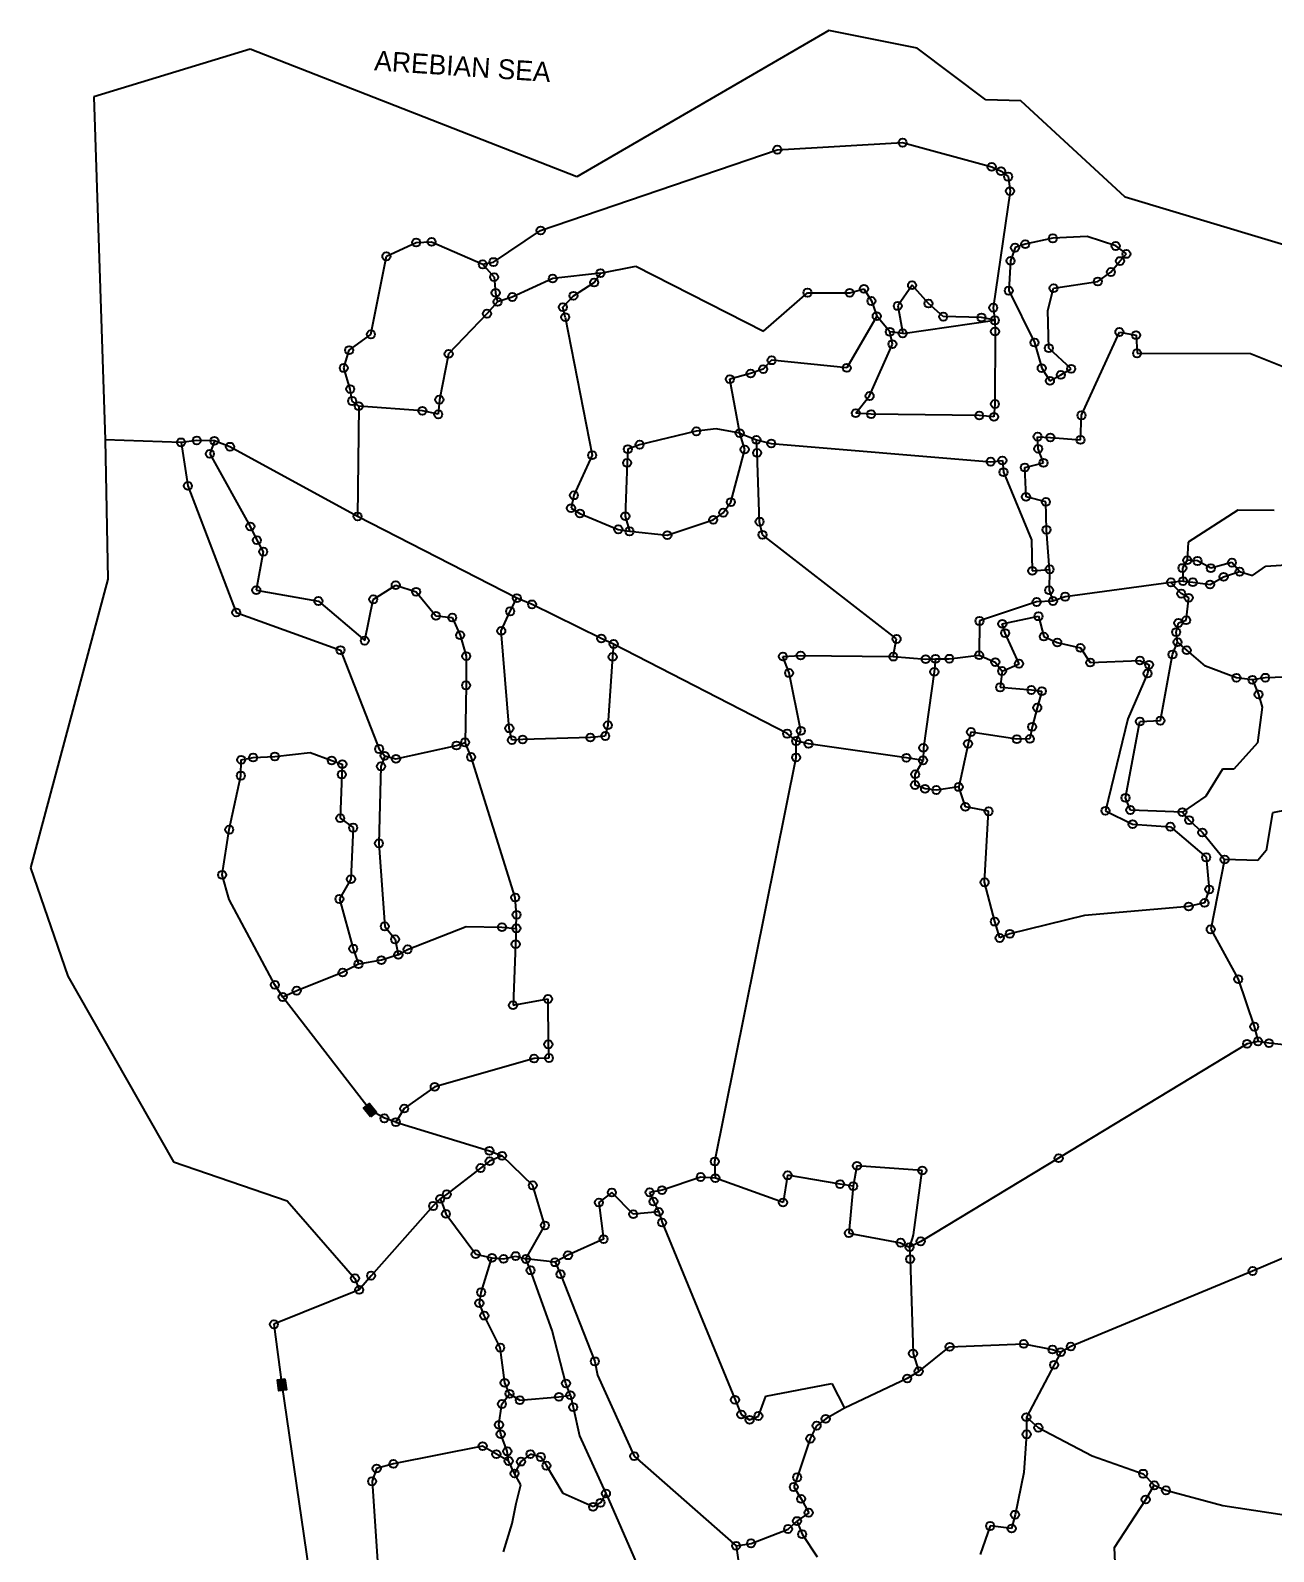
# Model space of a CAD drawing. Header units: metres. Extents: x 260291 to 263275, y 2164777 to 2168005.
# Drawn here: x 260378 to 261151, y 2167058 to 2168005 of the extents above; entities that cross this region are included whole.
import ezdxf

# ---------------------------------------------------------------- set-up
doc = ezdxf.new("R2010")
doc.units = ezdxf.units.M
for name, color, linetype in [('OFF', 1, 'Continuous'), ('POLY_PARCEL', 6, 'Continuous'), ('SYM_STONE', 1, 'Continuous'), ('TEXT_MAPOUT', 7, 'Continuous'), ('V_BOUND_LINE', 7, 'Continuous')]:
    doc.layers.add(name, color=color, linetype=linetype)

msp = doc.modelspace()

# ---------------------------------------------------------------- hatches: boundary and pattern name
for points in [[(260588.91, 2167337.11), (260585.17, 2167334.19), (260589.39, 2167328.79), (260593.13, 2167331.71)], [(260532.49, 2167158.2), (260537.18, 2167158.88), (260536.2, 2167165.67), (260531.51, 2167164.99)]]:
    msp.add_hatch(color=256).paths.add_polyline_path(points)

# ---------------------------------------------------------------- linework, layer by layer
for points in [[(260589.39, 2167328.79), (260585.17, 2167334.19), (260588.91, 2167337.11), (260593.13, 2167331.71)], [(260536.2, 2167165.67), (260537.18, 2167158.88), (260532.49, 2167158.2), (260531.51, 2167164.99)]]:
    msp.add_lwpolyline(points, close=True)
at = {"layer": 'OFF'}
msp.add_line((260582.11, 2167770.95), (260581.38, 2167702.34), dxfattribs=at)
at = {"layer": 'POLY_PARCEL'}
for p, q in [((260695.31, 2167880.26), (260842.55, 2167930.53)), ((260842.55, 2167930.53), (260920.51, 2167934.89)), ((260920.51, 2167934.89), (260975.97, 2167919.83)), ((260975.97, 2167919.83), (260981.77, 2167917.17)), ((260981.77, 2167917.17), (260986.19, 2167913.76)), ((260986.19, 2167913.76), (260987.36, 2167904.76)), ((260987.36, 2167904.76), (260976.9, 2167832.2)), ((260599.32, 2167864.19), (260617.87, 2167872.77)), ((260617.87, 2167872.77), (260627.45, 2167873.15)), ((260627.45, 2167873.15), (260659.29, 2167859.19)), ((260665.96, 2167860.6), (260695.31, 2167880.26)), ((261013.98, 2167875.39), (260996.84, 2167871.69)), ((261035.28, 2167876.43), (261013.98, 2167875.39)), ((261053.11, 2167870.62), (261035.28, 2167876.43)), ((260589.66, 2167815.62), (260599.32, 2167864.19)), ((260990.46, 2167869.57), (260987.71, 2167861.34)), ((260996.84, 2167871.69), (260990.46, 2167869.57)), ((261059.8, 2167865.65), (261053.11, 2167870.62)), ((261055.78, 2167861.22), (261059.8, 2167865.65)), ((260659.29, 2167859.19), (260665.96, 2167860.6)), ((260659.29, 2167859.19), (260661.52, 2167856.67)), ((260661.52, 2167856.67), (260666.35, 2167851.23)), ((260732.5, 2167853.69), (260754.56, 2167858.03)), ((260754.56, 2167858.03), (260833.9, 2167817.52)), ((260987.71, 2167861.34), (260986.56, 2167842.82)), ((261042, 2167848.55), (261050.12, 2167854.41)), ((261050.12, 2167854.41), (261055.78, 2167861.22)), ((260666.35, 2167851.23), (260667.31, 2167841.45)), ((260702.83, 2167850.32), (260677.67, 2167838.83)), ((260732.5, 2167853.69), (260702.83, 2167850.32)), ((260715.72, 2167839.61), (260728.63, 2167847.89)), ((260728.63, 2167847.89), (260732.5, 2167853.69)), ((260926.4, 2167846.17), (260917.52, 2167833.29)), ((260936.61, 2167834.83), (260926.4, 2167846.17)), ((261010.96, 2167830.39), (261014.44, 2167844.33)), ((261014.44, 2167844.33), (261042, 2167848.55)), ((260668.5, 2167835.82), (260661.91, 2167828.47)), ((260667.31, 2167841.45), (260668.5, 2167835.82)), ((260669.09, 2167836.01), (260668.5, 2167835.82)), ((260677.67, 2167838.83), (260669.09, 2167836.01)), ((260709.14, 2167832.53), (260715.72, 2167839.61)), ((260833.9, 2167817.52), (260861.34, 2167841.54)), ((260861.34, 2167841.54), (260887.59, 2167841.5)), ((260887.59, 2167841.5), (260896.49, 2167843.98)), ((260896.49, 2167843.98), (260901.14, 2167836.39)), ((260901.14, 2167836.39), (260904.42, 2167826.96)), ((260986.56, 2167842.82), (261002.61, 2167810.52)), ((260661.91, 2167828.47), (260638.06, 2167803.44)), ((260710.61, 2167826.35), (260709.14, 2167832.53)), ((260710.61, 2167826.35), (260727.37, 2167740.38)), ((260904.42, 2167826.96), (260885.78, 2167794.73)), ((260912.58, 2167817.2), (260904.42, 2167826.96)), ((260917.52, 2167833.29), (260920.57, 2167816.25)), ((260945.81, 2167826.63), (260936.61, 2167834.83)), ((260969.63, 2167826.11), (260945.81, 2167826.63)), ((260977.9, 2167824.37), (260969.63, 2167826.11)), ((260976.9, 2167832.2), (260977.9, 2167824.37)), ((261011.51, 2167807.01), (261010.96, 2167830.39)), ((260920.57, 2167816.25), (260912.58, 2167817.2)), ((260914.18, 2167809.56), (260912.58, 2167817.2)), ((260920.57, 2167816.25), (260977.9, 2167824.37)), ((260977.9, 2167824.37), (260978.04, 2167817.35)), ((260978.04, 2167817.35), (260977.94, 2167772.27)), ((261031.85, 2167765.24), (261055.41, 2167817.06)), ((261055.41, 2167817.06), (261065.8, 2167815.1)), ((260576.16, 2167805.77), (260589.66, 2167815.62)), ((260899.99, 2167777.28), (260914.18, 2167809.56)), ((261002.61, 2167810.52), (261007.09, 2167794.6)), ((261025.42, 2167794.2), (261011.51, 2167807.01)), ((261065.8, 2167815.1), (261066.42, 2167803.81)), ((260572.8, 2167794.72), (260576.16, 2167805.77)), ((260638.06, 2167803.44), (260632.29, 2167774.95)), ((260839, 2167799.49), (260833.8, 2167793.98)), ((260885.78, 2167794.73), (260839, 2167799.49)), ((261066.42, 2167803.81), (261137.06, 2167803.73)), ((261137.06, 2167803.73), (261172.22, 2167789.66)), ((260576.81, 2167781.56), (260572.8, 2167794.72)), ((260825.97, 2167791.21), (260813.04, 2167787.75)), ((260819.14, 2167754.18), (260813.04, 2167787.75)), ((260833.8, 2167793.98), (260825.97, 2167791.21)), ((261007.09, 2167794.6), (261012.2, 2167786.65)), ((261012.2, 2167786.65), (261019, 2167790.42)), ((261019, 2167790.42), (261025.42, 2167794.2)), ((260578.02, 2167774.12), (260576.81, 2167781.56)), ((260582.11, 2167770.95), (260578.02, 2167774.12)), ((260621.69, 2167768.09), (260582.11, 2167770.95)), ((260632.29, 2167774.95), (260631.56, 2167765.87)), ((260891.36, 2167766.54), (260899.99, 2167777.28)), ((260977.94, 2167772.27), (260977.38, 2167764.29)), ((260631.56, 2167765.87), (260621.69, 2167768.09)), ((260900.92, 2167765.94), (260891.36, 2167766.54)), ((260968.21, 2167765.07), (260900.92, 2167765.94)), ((260977.38, 2167764.29), (260968.21, 2167765.07)), ((261031.23, 2167749.93), (261031.85, 2167765.24)), ((260471.55, 2167748.39), (260424.41, 2167749.89)), ((260792.11, 2167755.3), (260756.84, 2167746.97)), ((260804.46, 2167756.9), (260792.11, 2167755.3)), ((260819.14, 2167754.18), (260804.46, 2167756.9)), ((260822.26, 2167743.94), (260819.14, 2167754.18)), ((260819.14, 2167754.18), (260829.58, 2167749.96)), ((260829.58, 2167749.96), (260838.79, 2167747.74)), ((260829.98, 2167741.86), (260829.58, 2167749.96)), ((261004.91, 2167744.43), (261004.49, 2167751.95)), ((261004.49, 2167751.95), (261012.45, 2167751.49)), ((261012.45, 2167751.49), (261031.23, 2167749.93)), ((260481.34, 2167749.6), (260471.55, 2167748.39)), ((260471.55, 2167748.39), (260475.83, 2167721.32)), ((260492.31, 2167749.36), (260481.34, 2167749.6)), ((260492.31, 2167749.36), (260489.48, 2167741.28)), ((260489.48, 2167741.28), (260514.66, 2167696.12)), ((260501.99, 2167745.7), (260492.31, 2167749.36)), ((260581.38, 2167702.34), (260501.99, 2167745.7)), ((260727.37, 2167740.38), (260715.98, 2167715.49)), ((260749.55, 2167744.18), (260749.09, 2167735.63)), ((260756.84, 2167746.97), (260749.55, 2167744.18)), ((260813.65, 2167711.23), (260822.26, 2167743.94)), ((260831.51, 2167699.03), (260829.98, 2167741.86)), ((260838.79, 2167747.74), (260975.35, 2167736.39)), ((261008.19, 2167735.68), (261004.91, 2167744.43)), ((260749.09, 2167735.63), (260747.97, 2167702.49)), ((260975.35, 2167736.39), (260982.6, 2167737.1)), ((260982.6, 2167737.1), (260983.31, 2167729.86)), ((260996.55, 2167732.75), (261008.19, 2167735.68)), ((260997.31, 2167714.52), (260996.55, 2167732.75)), ((260475.83, 2167721.32), (260505.87, 2167642.59)), ((260983.31, 2167729.86), (261000.79, 2167687.85)), ((260715.98, 2167715.49), (260714.2, 2167707.5)), ((261009.69, 2167711.36), (260997.31, 2167714.52)), ((260680.53, 2167651.45), (260581.38, 2167702.34)), ((260714.2, 2167707.5), (260719.75, 2167704.17)), ((260719.75, 2167704.17), (260743.64, 2167694.29)), ((260747.97, 2167702.49), (260750.58, 2167693.07)), ((260802.7, 2167700.23), (260808.96, 2167704.64)), ((260808.96, 2167704.64), (260813.65, 2167711.23)), ((261010.04, 2167694.01), (261009.69, 2167711.36)), ((261129.16, 2167706.17), (261098.18, 2167686.31)), ((261151.73, 2167705.97), (261129.16, 2167706.17)), ((260514.66, 2167696.12), (260518.74, 2167687.52)), ((260743.64, 2167694.29), (260750.58, 2167693.07)), ((260750.58, 2167693.07), (260774.1, 2167690.69)), ((260774.1, 2167690.69), (260802.7, 2167700.23)), ((260833.36, 2167690.9), (260831.51, 2167699.03)), ((261011.97, 2167669.39), (261010.04, 2167694.01)), ((260518.74, 2167687.52), (260522.7, 2167680.39)), ((260916.79, 2167626.06), (260833.36, 2167690.9)), ((261000.79, 2167687.85), (261001.24, 2167668.46)), ((261098.18, 2167686.31), (261097.65, 2167675.05)), ((260522.7, 2167680.39), (260518.36, 2167656.41)), ((261097.65, 2167675.05), (261094.65, 2167670.2)), ((261104.01, 2167674.62), (261097.65, 2167675.05)), ((261112.3, 2167670.1), (261104.01, 2167674.62)), ((261001.24, 2167668.46), (261011.97, 2167669.39)), ((261011.97, 2167669.39), (261011.69, 2167656.38)), ((261094.65, 2167670.2), (261095.05, 2167662.09)), ((261111.8, 2167659.99), (261120.29, 2167664.73)), ((261125.41, 2167673.58), (261112.3, 2167670.1)), ((261120.29, 2167664.73), (261130.21, 2167667.98)), ((261130.21, 2167667.98), (261125.41, 2167673.58)), ((261130.21, 2167667.98), (261138.26, 2167665.49)), ((261138.26, 2167665.49), (261146.5, 2167671.39)), ((261146.5, 2167671.39), (261165.63, 2167672.71)), ((260518.36, 2167656.41), (260557.01, 2167649.7)), ((260591.11, 2167650.72), (260605.13, 2167659.52)), ((260605.13, 2167659.52), (260617.83, 2167655.43)), ((260617.83, 2167655.43), (260630.14, 2167640.48)), ((261011.69, 2167656.38), (261014.09, 2167649.7)), ((261087.45, 2167661.31), (261021.68, 2167652.38)), ((261095.05, 2167662.09), (261087.45, 2167661.31)), ((261090.53, 2167657.95), (261087.45, 2167661.31)), ((261093.91, 2167654.27), (261090.53, 2167657.95)), ((261095.05, 2167662.09), (261101.11, 2167661.38)), ((261101.11, 2167661.38), (261111.8, 2167659.99)), ((260557.01, 2167649.7), (260585.87, 2167625.02)), ((260585.87, 2167625.02), (260591.11, 2167650.72)), ((260676.35, 2167643.3), (260680.53, 2167651.45)), ((260690, 2167647.59), (260680.53, 2167651.45)), ((260733.06, 2167626.35), (260690, 2167647.59)), ((261003.91, 2167649.11), (260968.38, 2167637.29)), ((261014.09, 2167649.7), (261003.91, 2167649.11)), ((261021.68, 2167652.38), (261014.09, 2167649.7)), ((261098.53, 2167651.73), (261093.91, 2167654.27)), ((261097.01, 2167637.75), (261098.53, 2167651.73)), ((260505.87, 2167642.59), (260570.75, 2167619.16)), ((260630.14, 2167640.48), (260640.28, 2167639.38)), ((260640.28, 2167639.38), (260645.17, 2167628.42)), ((260670.8, 2167631.09), (260676.35, 2167643.3)), ((260968.38, 2167637.29), (260968.12, 2167615.97)), ((260982.56, 2167635.5), (261005.08, 2167640.2)), ((261005.08, 2167640.2), (261008.36, 2167627.57)), ((261092.09, 2167636.03), (261097.01, 2167637.75)), ((260645.17, 2167628.42), (260649, 2167615.42)), ((260675.8, 2167570.51), (260670.8, 2167631.09)), ((260984.35, 2167629.73), (260982.56, 2167635.5)), ((260992.96, 2167610.7), (260984.35, 2167629.73)), ((261008.36, 2167627.57), (261016.76, 2167623.84)), ((261090.75, 2167630.37), (261092.09, 2167636.03)), ((261091.63, 2167624.06), (261090.75, 2167630.37)), ((260570.75, 2167619.16), (260594.84, 2167557.59)), ((260740.71, 2167622.93), (260733.06, 2167626.35)), ((260740.71, 2167622.93), (260740.11, 2167614.91)), ((260848.71, 2167567.18), (260740.71, 2167622.93)), ((260914.68, 2167615.1), (260916.79, 2167626.06)), ((261016.76, 2167623.84), (261031.18, 2167620.52)), ((261031.18, 2167620.52), (261037.27, 2167611.38)), ((261088.47, 2167616.4), (261091.63, 2167624.06)), ((261097.31, 2167619.06), (261091.63, 2167624.06)), ((261108.89, 2167609.06), (261097.31, 2167619.06)), ((260649, 2167615.42), (260648.9, 2167597.22)), ((260740.11, 2167614.91), (260737.13, 2167572.41)), ((260846.06, 2167615.14), (260857.08, 2167615.77)), ((260849.9, 2167604.94), (260846.06, 2167615.14)), ((260857.08, 2167615.77), (260914.68, 2167615.1)), ((260914.68, 2167615.1), (260934.91, 2167613.5)), ((260934.91, 2167613.5), (260941, 2167613.66)), ((260941, 2167613.66), (260940.24, 2167605.58)), ((260941, 2167613.66), (260949.53, 2167613.78)), ((260949.53, 2167613.78), (260968.12, 2167615.97)), ((260968.12, 2167615.97), (260978.19, 2167611.69)), ((260978.19, 2167611.69), (260982.44, 2167606.12)), ((260982.44, 2167606.12), (260992.96, 2167610.7)), ((261037.27, 2167611.38), (261068.19, 2167612.62)), ((261068.19, 2167612.62), (261073.88, 2167610.04)), ((261073.88, 2167610.04), (261072.94, 2167604.6)), ((261080.93, 2167575.27), (261088.47, 2167616.4)), ((261128.26, 2167601.94), (261108.89, 2167609.06)), ((260857.22, 2167568.93), (260849.9, 2167604.94)), ((260940.24, 2167605.58), (260933.43, 2167558.31)), ((260982.44, 2167606.12), (260981.21, 2167595.99)), ((261072.94, 2167604.6), (261060.71, 2167576.47)), ((261138.2, 2167600.71), (261128.26, 2167601.94)), ((261146.15, 2167601.96), (261138.2, 2167600.71)), ((261138.2, 2167600.71), (261142.01, 2167591.56)), ((261164.98, 2167602.57), (261146.15, 2167601.96)), ((260648.9, 2167597.22), (260648.28, 2167561.72)), ((260981.21, 2167595.99), (261000.69, 2167594.35)), ((261000.69, 2167594.35), (261007.18, 2167593.6)), ((261007.18, 2167593.6), (261004.32, 2167583.3)), ((261142.01, 2167591.56), (261144.16, 2167583.71)), ((261004.32, 2167583.3), (261001.11, 2167571.39)), ((261144.16, 2167583.71), (261141.36, 2167561.54)), ((260677.4, 2167563.14), (260675.8, 2167570.51)), ((260737.13, 2167572.41), (260735.51, 2167565.7)), ((261001.11, 2167571.39), (260999.73, 2167563.91)), ((261060.71, 2167576.47), (261046.75, 2167519.16)), ((261059.21, 2167527.22), (261068.19, 2167574.68)), ((261068.19, 2167574.68), (261080.93, 2167575.27)), ((260642.94, 2167559.78), (260648.28, 2167561.72)), ((260652.01, 2167552.66), (260648.28, 2167561.72)), ((260684.17, 2167563.58), (260677.4, 2167563.14)), ((260726.23, 2167564.72), (260684.17, 2167563.58)), ((260735.51, 2167565.7), (260726.23, 2167564.72)), ((260854.3, 2167562.59), (260848.71, 2167567.18)), ((260854.27, 2167552.37), (260854.3, 2167562.59)), ((260854.3, 2167562.59), (260857.22, 2167568.93)), ((260861.99, 2167560.8), (260854.3, 2167562.59)), ((260922.91, 2167552.17), (260861.99, 2167560.8)), ((260961.23, 2167560.88), (260955.46, 2167534)), ((260963.01, 2167568.16), (260961.23, 2167560.88)), ((260991.59, 2167563.68), (260963.01, 2167568.16)), ((260999.73, 2167563.91), (260991.59, 2167563.68)), ((261141.36, 2167561.54), (261126.55, 2167545.11)), ((260508.76, 2167540.98), (260508.98, 2167550.9)), ((260508.98, 2167550.9), (260516.42, 2167552.3)), ((260516.42, 2167552.3), (260529.89, 2167552.98)), ((260529.89, 2167552.98), (260551.98, 2167555.42)), ((260551.98, 2167555.42), (260565.32, 2167550.46)), ((260594.84, 2167557.59), (260598.27, 2167553.41)), ((260598.27, 2167553.41), (260595.96, 2167546.81)), ((260598.27, 2167553.41), (260605.29, 2167551.5)), ((260605.29, 2167551.5), (260642.94, 2167559.78)), ((260679.47, 2167465.19), (260652.01, 2167552.66)), ((260803.64, 2167300.93), (260854.27, 2167552.37)), ((260933.25, 2167550.52), (260922.91, 2167552.17)), ((260933.43, 2167558.31), (260933.25, 2167550.52)), ((260565.32, 2167550.46), (260571.9, 2167548.17)), ((260571.57, 2167541.76), (260570.59, 2167514.52)), ((260571.9, 2167548.17), (260571.57, 2167541.76)), ((260595.96, 2167546.81), (260594.64, 2167498.88)), ((260928.24, 2167535.2), (260928.38, 2167541.9)), ((260928.38, 2167541.9), (260933.25, 2167550.52)), ((261119.6, 2167544.97), (261109.12, 2167528.16)), ((261126.55, 2167545.11), (261119.6, 2167544.97)), ((260501.51, 2167507.45), (260508.76, 2167540.98)), ((260934.49, 2167532.83), (260928.24, 2167535.2)), ((260941.59, 2167532.07), (260934.49, 2167532.83)), ((260955.46, 2167534), (260941.59, 2167532.07)), ((260959.58, 2167521.6), (260955.46, 2167534)), ((261062.23, 2167519.64), (261059.21, 2167527.22)), ((261109.12, 2167528.16), (261094.59, 2167518.36)), ((260570.59, 2167514.52), (260578.65, 2167508.69)), ((260974.02, 2167518.83), (260959.58, 2167521.6)), ((260971.55, 2167474.65), (260974.02, 2167518.83)), ((261046.75, 2167519.16), (261063.66, 2167510.87)), ((261094.59, 2167518.36), (261062.23, 2167519.64)), ((261094.59, 2167518.36), (261098.82, 2167513.36)), ((261098.82, 2167513.36), (261107.04, 2167505.68)), ((261150.61, 2167517.97), (261146.84, 2167494.44)), ((261168.79, 2167521.49), (261150.61, 2167517.97)), ((260497.1, 2167479.31), (260501.51, 2167507.45)), ((260578.65, 2167508.69), (260577.27, 2167476.6)), ((261063.66, 2167510.87), (261087.14, 2167509.27)), ((261087.14, 2167509.27), (261109.42, 2167490.22)), ((261107.04, 2167505.68), (261120.88, 2167488.83)), ((260594.64, 2167498.88), (260598.33, 2167447.27)), ((261146.84, 2167494.44), (261141.65, 2167488.2)), ((261109.42, 2167490.22), (261111.31, 2167470.25)), ((261120.88, 2167488.83), (261112.24, 2167445.41)), ((261141.65, 2167488.2), (261120.88, 2167488.83)), ((260501.45, 2167464.03), (260497.1, 2167479.31)), ((260577.27, 2167476.6), (260570.08, 2167464.29)), ((260977.86, 2167450.21), (260971.55, 2167474.65)), ((261111.31, 2167470.25), (261108.39, 2167461.85)), ((260529.93, 2167410.84), (260501.45, 2167464.03)), ((260570.08, 2167464.29), (260578.67, 2167433.34)), ((260680.34, 2167454.48), (260679.47, 2167465.19)), ((261098.5, 2167459.61), (261033.72, 2167453.91)), ((261108.39, 2167461.85), (261098.5, 2167459.61)), ((260598.33, 2167447.27), (260604.74, 2167439.19)), ((260612.5, 2167432.93), (260649.03, 2167447.21)), ((260649.03, 2167447.21), (260671.25, 2167446.73)), ((260680.15, 2167445.99), (260680.34, 2167454.48)), ((260980.92, 2167440.04), (260977.86, 2167450.21)), ((261033.72, 2167453.91), (260987.26, 2167442.63)), ((260604.74, 2167439.19), (260606.72, 2167429.55)), ((260671.25, 2167446.73), (260680.15, 2167445.99)), ((260680.15, 2167445.99), (260679.75, 2167436.22)), ((260987.26, 2167442.63), (260980.92, 2167440.04)), ((261112.24, 2167445.41), (261129.37, 2167414.38)), ((260578.67, 2167433.34), (260581.98, 2167423.73)), ((260606.72, 2167429.55), (260596.22, 2167426.22)), ((260606.72, 2167429.55), (260612.5, 2167432.93)), ((260679.75, 2167436.22), (260678.1, 2167398.16)), ((260572.11, 2167418.49), (260543.5, 2167407.23)), ((260581.98, 2167423.73), (260572.11, 2167418.49)), ((260596.22, 2167426.22), (260581.98, 2167423.73)), ((260534.79, 2167403.29), (260529.93, 2167410.84)), ((261129.37, 2167414.38), (261139.33, 2167384.85)), ((260543.5, 2167407.23), (260534.79, 2167403.29)), ((260589.15, 2167332.95), (260534.79, 2167403.29)), ((260678.1, 2167398.16), (260699.87, 2167402.08)), ((260699.87, 2167402.08), (260700.08, 2167373.84)), ((261139.33, 2167384.85), (261141.74, 2167375.68)), ((260700.08, 2167373.84), (260700.44, 2167365.34)), ((261134.86, 2167374.2), (261017.62, 2167302.97)), ((261141.74, 2167375.68), (261134.86, 2167374.2)), ((261148.45, 2167374.63), (261141.74, 2167375.68)), ((261174.6, 2167371.61), (261148.45, 2167374.63)), ((260691.24, 2167364.99), (260629.39, 2167347.42)), ((260700.44, 2167365.34), (260691.24, 2167364.99)), ((260629.39, 2167347.42), (260610.44, 2167333.86)), ((260610.44, 2167333.86), (260605.18, 2167325.48)), ((260598.09, 2167327.82), (260589.15, 2167332.95)), ((260605.18, 2167325.48), (260598.09, 2167327.82)), ((260605.18, 2167325.48), (260663.44, 2167307.58)), ((260663.44, 2167307.58), (260671.32, 2167304.53)), ((260657.92, 2167296.89), (260636.87, 2167280.53)), ((260663.54, 2167301.09), (260657.92, 2167296.89)), ((260671.32, 2167304.53), (260663.54, 2167301.09)), ((260690.41, 2167286.09), (260671.32, 2167304.53)), ((260804.01, 2167290.62), (260803.64, 2167300.93)), ((260892.11, 2167298.25), (260889.79, 2167285.58)), ((260932.77, 2167295.33), (260892.11, 2167298.25)), ((261017.62, 2167302.97), (260931.79, 2167251.26)), ((260697.93, 2167261.18), (260690.41, 2167286.09)), ((260794.93, 2167291.27), (260770.86, 2167283.16)), ((260804.01, 2167290.62), (260794.93, 2167291.27)), ((260846.11, 2167275.39), (260804.01, 2167290.62)), ((260848.98, 2167292.37), (260846.11, 2167275.39)), ((260881.63, 2167286.89), (260848.98, 2167292.37)), ((260889.79, 2167285.58), (260881.63, 2167286.89)), ((260927.35, 2167255.23), (260932.77, 2167295.33)), ((260632.84, 2167277.73), (260628.41, 2167273.26)), ((260636.87, 2167280.53), (260632.84, 2167277.73)), ((260632.84, 2167277.73), (260633.77, 2167275.37)), ((260739.61, 2167281.63), (260731.54, 2167275.39)), ((260752.92, 2167268.13), (260739.61, 2167281.63)), ((260770.86, 2167283.16), (260763.1, 2167281.74)), ((260763.1, 2167281.74), (260765.47, 2167276.01)), ((260889.79, 2167285.58), (260887.11, 2167256.33)), ((261258.16, 2167283.33), (261138.26, 2167232.79)), ((260628.41, 2167273.26), (260589.81, 2167229.89)), ((260633.77, 2167275.37), (260636.36, 2167268.33)), ((260636.36, 2167268.33), (260654.88, 2167243.23)), ((260731.54, 2167275.39), (260734.45, 2167252.68)), ((260768.75, 2167269.57), (260752.92, 2167268.13)), ((260765.47, 2167276.01), (260768.75, 2167269.57)), ((260768.75, 2167269.57), (260770.88, 2167262.94)), ((260686.16, 2167240.29), (260697.93, 2167261.18)), ((260770.88, 2167262.94), (260816.26, 2167152.67)), ((260734.45, 2167252.68), (260712.32, 2167242.59)), ((260887.11, 2167256.33), (260919.29, 2167250.41)), ((260919.29, 2167250.41), (260924.86, 2167247.66)), ((260924.86, 2167247.66), (260926.61, 2167252.96)), ((260931.79, 2167251.26), (260924.86, 2167247.66)), ((260926.61, 2167252.96), (260927.35, 2167255.23)), ((260654.88, 2167243.23), (260665.01, 2167240.99)), ((260658.28, 2167219.51), (260665.01, 2167240.99)), ((260665.01, 2167240.99), (260672.21, 2167240.35)), ((260672.21, 2167240.35), (260679.71, 2167242.11)), ((260679.71, 2167242.11), (260686.16, 2167240.29)), ((260689.02, 2167233.26), (260686.16, 2167240.29)), ((260704.29, 2167238.24), (260686.16, 2167240.29)), ((260712.32, 2167242.59), (260704.29, 2167238.24)), ((260924.86, 2167247.66), (260925.19, 2167240.16)), ((260925.19, 2167240.16), (260927.01, 2167181.5)), ((260589.81, 2167229.89), (260582.42, 2167221.07)), ((260702.52, 2167195.72), (260689.02, 2167233.26)), ((260704.29, 2167238.24), (260707.64, 2167230.81)), ((260707.64, 2167230.81), (260729.02, 2167176.57)), ((261138.26, 2167232.79), (261025.17, 2167185.8)), ((260657.18, 2167212.81), (260658.28, 2167219.51)), ((260660.26, 2167205.05), (260657.18, 2167212.81)), ((260670.17, 2167185.13), (260660.26, 2167205.05)), ((260711.07, 2167162.86), (260702.52, 2167195.72)), ((260672.94, 2167163.21), (260670.17, 2167185.13)), ((260930.52, 2167170.35), (260949.77, 2167185.67)), ((260949.77, 2167185.67), (260995.91, 2167187.43)), ((260995.91, 2167187.43), (261013.8, 2167183.94)), ((261013.8, 2167183.94), (261018.94, 2167182.27)), ((261018.94, 2167182.27), (261014.8, 2167174.43)), ((261025.17, 2167185.8), (261018.94, 2167182.27)), ((260729.02, 2167176.57), (260730.73, 2167168.04)), ((260927.01, 2167181.5), (260930.52, 2167170.35)), ((261014.8, 2167174.43), (260997.52, 2167141.87)), ((260675.92, 2167156.41), (260672.94, 2167163.21)), ((260713.8, 2167155.59), (260711.07, 2167162.86)), ((260730.73, 2167168.04), (260753.53, 2167117.55)), ((260923.41, 2167165.95), (260884.37, 2167147.41)), ((260930.52, 2167170.35), (260923.41, 2167165.95)), ((260671.21, 2167150.03), (260675.92, 2167156.41)), ((260675.92, 2167156.41), (260682.33, 2167152.43)), ((260682.33, 2167152.43), (260706.68, 2167154.54)), ((260706.68, 2167154.54), (260713.8, 2167155.59)), ((260713.8, 2167155.59), (260715.56, 2167148.1)), ((260830.83, 2167142.58), (260835.43, 2167154.98)), ((260835.43, 2167154.98), (260876.55, 2167162.72)), ((260876.55, 2167162.72), (260884.37, 2167147.41)), ((260669.37, 2167137.09), (260671.21, 2167150.03)), ((260715.56, 2167148.1), (260719.39, 2167130.24)), ((260816.26, 2167152.67), (260820.16, 2167143.5)), ((260884.37, 2167147.41), (260872.65, 2167140.83)), ((260670.45, 2167131.3), (260669.37, 2167137.09)), ((260820.16, 2167143.5), (260825.32, 2167140.2)), ((260825.32, 2167140.2), (260830.83, 2167142.58)), ((260867.01, 2167136.55), (260863.08, 2167128.5)), ((260872.65, 2167140.83), (260867.01, 2167136.55)), ((260997.52, 2167141.87), (260997.69, 2167131.2)), ((260997.52, 2167141.87), (261004.97, 2167135.33)), ((261004.97, 2167135.33), (261038.43, 2167117.7)), ((260674.55, 2167120.64), (260670.45, 2167131.3)), ((260719.39, 2167130.24), (260735.93, 2167094.32)), ((260863.08, 2167128.5), (260854.9, 2167104.41)), ((260997.69, 2167131.2), (260995.9, 2167107.5)), ((260659.21, 2167123.87), (260603.71, 2167112.78)), ((260667.75, 2167118.86), (260659.21, 2167123.87)), ((260672.18, 2167116.39), (260667.75, 2167118.86)), ((260675.38, 2167114.61), (260672.18, 2167116.39)), ((260675.38, 2167114.61), (260674.55, 2167120.64)), ((260688.95, 2167118.89), (260683.07, 2167114.21)), ((260695.4, 2167117.06), (260688.95, 2167118.89)), ((260698.9, 2167111.7), (260695.4, 2167117.06)), ((260753.53, 2167117.55), (260816.94, 2167061.83)), ((261038.43, 2167117.7), (261070.22, 2167106.67)), ((260593.25, 2167109.93), (260590.43, 2167101.95)), ((260603.71, 2167112.78), (260593.25, 2167109.93)), ((260679.06, 2167106.84), (260675.38, 2167114.61)), ((260683.07, 2167114.21), (260679.06, 2167106.84)), ((260682.87, 2167099.79), (260679.06, 2167106.84)), ((260709.35, 2167094.41), (260698.9, 2167111.7)), ((260995.9, 2167107.5), (260990.46, 2167081.16)), ((261070.22, 2167106.67), (261077.15, 2167099.45)), ((260590.43, 2167101.95), (260599.48, 2166968.26)), ((260679.98, 2167088.15), (260682.87, 2167099.79)), ((260854.9, 2167104.41), (260852.81, 2167098.43)), ((260852.81, 2167098.43), (260857.38, 2167091)), ((261071.79, 2167090.67), (261077.15, 2167099.45)), ((261077.15, 2167099.45), (261084.33, 2167096.36)), ((260677.65, 2167075.61), (260679.98, 2167088.15)), ((260727.93, 2167086.08), (260709.35, 2167094.41)), ((260732.56, 2167088.62), (260727.93, 2167086.08)), ((260735.93, 2167094.32), (260732.56, 2167088.62)), ((260735.93, 2167094.32), (260737.48, 2167090.78)), ((260737.48, 2167090.78), (260779.07, 2166995.75)), ((260857.38, 2167091), (260862.08, 2167082.43)), ((261052.45, 2167060.83), (261071.79, 2167090.67)), ((261084.33, 2167096.36), (261119.79, 2167086.97)), ((260862.08, 2167082.43), (260854.8, 2167077.22)), ((260990.46, 2167081.16), (260988.36, 2167072.6)), ((261119.79, 2167086.97), (261157.99, 2167081.14)), ((260672.22, 2167058.16), (260677.65, 2167075.61)), ((260826.23, 2167063.33), (260849.29, 2167072.26)), ((260849.29, 2167072.26), (260854.8, 2167077.22)), ((260854.8, 2167077.22), (260858.04, 2167069.01)), ((260858.04, 2167069.01), (260867.44, 2167054.96)), ((260974.99, 2167074.16), (260968.86, 2167056.44)), ((260988.36, 2167072.6), (260974.99, 2167074.16)), ((260816.94, 2167061.83), (260826.23, 2167063.33)), ((260816.94, 2167061.83), (260818.51, 2167051.61)), ((261053.39, 2167035.05), (261052.45, 2167060.83))]:
    msp.add_line(p, q, dxfattribs=at)
at = {"layer": 'SYM_STONE'}
for centre in [(260842.55, 2167930.53), (260920.51, 2167934.89), (260975.97, 2167919.83), (260981.77, 2167917.17), (260986.19, 2167913.76), (260987.36, 2167904.76), (260695.31, 2167880.26), (260617.87, 2167872.77), (260627.45, 2167873.15), (260996.84, 2167871.69), (261013.98, 2167875.39), (261053.11, 2167870.62), (260599.32, 2167864.19), (260987.71, 2167861.34), (260990.46, 2167869.57), (261055.78, 2167861.22), (261059.8, 2167865.65), (260659.29, 2167859.19), (260665.96, 2167860.6), (260732.5, 2167853.69), (261050.12, 2167854.41), (260666.35, 2167851.23), (260702.83, 2167850.32), (260728.63, 2167847.89), (260896.49, 2167843.98), (260926.4, 2167846.17), (260986.56, 2167842.82), (261014.44, 2167844.33), (261042, 2167848.55), (260667.31, 2167841.45), (260668.5, 2167835.82), (260677.67, 2167838.83), (260709.14, 2167832.53), (260715.72, 2167839.61), (260861.34, 2167841.54), (260887.59, 2167841.5), (260901.14, 2167836.39), (260917.52, 2167833.29), (260936.61, 2167834.83), (260661.91, 2167828.47), (260710.61, 2167826.35), (260904.42, 2167826.96), (260945.81, 2167826.63), (260969.63, 2167826.11), (260976.9, 2167832.2), (260977.9, 2167824.37), (260977.9, 2167824.37), (260589.66, 2167815.62), (260912.58, 2167817.2), (260920.57, 2167816.25), (260978.04, 2167817.35), (261055.41, 2167817.06), (261065.8, 2167815.1), (260576.16, 2167805.77), (260914.18, 2167809.56), (261002.61, 2167810.52), (261011.51, 2167807.01), (260572.8, 2167794.72), (260638.06, 2167803.44), (260839, 2167799.49), (260885.78, 2167794.73), (261007.09, 2167794.6), (261066.42, 2167803.81), (260813.04, 2167787.75), (260825.97, 2167791.21), (260833.8, 2167793.98), (261012.2, 2167786.65), (261019, 2167790.42), (261025.42, 2167794.2), (260576.81, 2167781.56), (260899.99, 2167777.28), (260578.02, 2167774.12), (260582.11, 2167770.95), (260621.69, 2167768.09), (260632.29, 2167774.95), (260891.36, 2167766.54), (260977.94, 2167772.27), (260631.56, 2167765.87), (260900.92, 2167765.94), (260968.21, 2167765.07), (260977.38, 2167764.29), (261031.85, 2167765.24), (260471.55, 2167748.39), (260481.34, 2167749.6), (260492.31, 2167749.36), (260792.11, 2167755.3), (260819.14, 2167754.18), (260829.58, 2167749.96), (260838.79, 2167747.74), (261004.49, 2167751.95), (261012.45, 2167751.49), (261031.23, 2167749.93), (260489.48, 2167741.28), (260501.99, 2167745.7), (260727.37, 2167740.38), (260749.55, 2167744.18), (260756.84, 2167746.97), (260822.26, 2167743.94), (260829.98, 2167741.86), (261004.91, 2167744.43), (260749.09, 2167735.63), (260975.35, 2167736.39), (260982.6, 2167737.1), (260983.31, 2167729.86), (260996.55, 2167732.75), (261008.19, 2167735.68), (260475.83, 2167721.32), (260715.98, 2167715.49), (260813.65, 2167711.23), (260997.31, 2167714.52), (261009.69, 2167711.36), (260581.38, 2167702.34), (260714.2, 2167707.5), (260719.75, 2167704.17), (260747.97, 2167702.49), (260802.7, 2167700.23), (260808.96, 2167704.64), (260514.66, 2167696.12), (260743.64, 2167694.29), (260750.58, 2167693.07), (260774.1, 2167690.69), (260831.51, 2167699.03), (260833.36, 2167690.9), (261010.04, 2167694.01), (260518.74, 2167687.52), (260522.7, 2167680.39), (261097.65, 2167675.05), (261104.01, 2167674.62), (261125.41, 2167673.58), (261001.24, 2167668.46), (261011.97, 2167669.39), (261094.65, 2167670.2), (261095.05, 2167662.09), (261112.3, 2167670.1), (261120.29, 2167664.73), (261130.21, 2167667.98), (260518.36, 2167656.41), (260605.13, 2167659.52), (260617.83, 2167655.43), (261011.69, 2167656.38), (261087.45, 2167661.31), (261093.91, 2167654.27), (261101.11, 2167661.38), (261111.8, 2167659.99), (260557.01, 2167649.7), (260591.11, 2167650.72), (260676.35, 2167643.3), (260680.53, 2167651.45), (260690, 2167647.59), (261003.91, 2167649.11), (261014.09, 2167649.7), (261021.68, 2167652.38), (261098.53, 2167651.73), (260505.87, 2167642.59), (260630.14, 2167640.48), (260640.28, 2167639.38), (260968.38, 2167637.29), (260982.56, 2167635.5), (261005.08, 2167640.2), (261092.09, 2167636.03), (261097.01, 2167637.75), (260585.87, 2167625.02), (260645.17, 2167628.42), (260670.8, 2167631.09), (260733.06, 2167626.35), (260916.79, 2167626.06), (260984.35, 2167629.73), (261008.36, 2167627.57), (261090.75, 2167630.37), (260570.75, 2167619.16), (260649, 2167615.42), (260740.11, 2167614.91), (260740.71, 2167622.93), (260846.06, 2167615.14), (260857.08, 2167615.77), (260914.68, 2167615.1), (260968.12, 2167615.97), (261016.76, 2167623.84), (261031.18, 2167620.52), (261088.47, 2167616.4), (261091.63, 2167624.06), (261097.31, 2167619.06), (260934.91, 2167613.5), (260940.24, 2167605.58), (260941, 2167613.66), (260949.53, 2167613.78), (260978.19, 2167611.69), (260982.44, 2167606.12), (260992.96, 2167610.7), (261037.27, 2167611.38), (261068.19, 2167612.62), (261073.88, 2167610.04), (260648.9, 2167597.22), (260849.9, 2167604.94), (260981.21, 2167595.99), (261072.94, 2167604.6), (261128.26, 2167601.94), (261138.2, 2167600.71), (261146.15, 2167601.96), (261000.69, 2167594.35), (261007.18, 2167593.6), (261142.01, 2167591.56), (261004.32, 2167583.3), (260675.8, 2167570.51), (260737.13, 2167572.41), (260857.22, 2167568.93), (260963.01, 2167568.16), (261001.11, 2167571.39), (261068.19, 2167574.68), (261080.93, 2167575.27), (260642.94, 2167559.78), (260648.28, 2167561.72), (260677.4, 2167563.14), (260684.17, 2167563.58), (260726.23, 2167564.72), (260735.51, 2167565.7), (260848.71, 2167567.18), (260854.3, 2167562.59), (260861.99, 2167560.8), (260933.43, 2167558.31), (260961.23, 2167560.88), (260991.59, 2167563.68), (260999.73, 2167563.91), (260508.98, 2167550.9), (260516.42, 2167552.3), (260529.89, 2167552.98), (260565.32, 2167550.46), (260594.84, 2167557.59), (260598.27, 2167553.41), (260605.29, 2167551.5), (260652.01, 2167552.66), (260854.27, 2167552.37), (260922.91, 2167552.17), (260933.25, 2167550.52), (260508.76, 2167540.98), (260571.57, 2167541.76), (260571.9, 2167548.17), (260595.96, 2167546.81), (260928.38, 2167541.9), (260928.24, 2167535.2), (260934.49, 2167532.83), (260941.59, 2167532.07), (260955.46, 2167534), (260959.58, 2167521.6), (261059.21, 2167527.22), (260570.59, 2167514.52), (260974.02, 2167518.83), (261046.75, 2167519.16), (261062.23, 2167519.64), (261063.66, 2167510.87), (261094.59, 2167518.36), (261098.82, 2167513.36), (260501.51, 2167507.45), (260578.65, 2167508.69), (261087.14, 2167509.27), (261107.04, 2167505.68), (260594.64, 2167498.88), (261109.42, 2167490.22), (261120.88, 2167488.83), (260497.1, 2167479.31), (260577.27, 2167476.6), (260971.55, 2167474.65), (260570.08, 2167464.29), (260679.47, 2167465.19), (261111.31, 2167470.25), (260680.34, 2167454.48), (261098.5, 2167459.61), (261108.39, 2167461.85), (260598.33, 2167447.27), (260671.25, 2167446.73), (260680.15, 2167445.99), (260977.86, 2167450.21), (261112.24, 2167445.41), (260604.74, 2167439.19), (260679.75, 2167436.22), (260980.92, 2167440.04), (260987.26, 2167442.63), (260578.67, 2167433.34), (260596.22, 2167426.22), (260606.72, 2167429.55), (260612.5, 2167432.93), (260572.11, 2167418.49), (260581.98, 2167423.73), (260529.93, 2167410.84), (260543.5, 2167407.23), (261129.37, 2167414.38), (260534.79, 2167403.29), (260678.1, 2167398.16), (260699.87, 2167402.08), (261139.33, 2167384.85), (260700.08, 2167373.84), (261134.86, 2167374.2), (261141.74, 2167375.68), (261148.45, 2167374.63), (260691.24, 2167364.99), (260700.44, 2167365.34), (260629.39, 2167347.42), (260610.44, 2167333.86), (260598.09, 2167327.82), (260605.18, 2167325.48), (260663.44, 2167307.58), (260671.32, 2167304.53), (261017.62, 2167302.97), (260657.92, 2167296.89), (260663.54, 2167301.09), (260803.64, 2167300.93), (260892.11, 2167298.25), (260932.77, 2167295.33), (260690.41, 2167286.09), (260794.93, 2167291.27), (260804.01, 2167290.62), (260848.98, 2167292.37), (260881.63, 2167286.89), (260889.79, 2167285.58), (260632.84, 2167277.73), (260636.87, 2167280.53), (260731.54, 2167275.39), (260739.61, 2167281.63), (260763.1, 2167281.74), (260765.47, 2167276.01), (260770.86, 2167283.16), (260846.11, 2167275.39), (260628.41, 2167273.26), (260636.36, 2167268.33), (260752.92, 2167268.13), (260768.75, 2167269.57), (260697.93, 2167261.18), (260770.88, 2167262.94), (260887.11, 2167256.33), (260734.45, 2167252.68), (260919.29, 2167250.41), (260924.86, 2167247.66), (260931.79, 2167251.26), (260654.88, 2167243.23), (260665.01, 2167240.99), (260672.21, 2167240.35), (260679.71, 2167242.11), (260686.16, 2167240.29), (260704.29, 2167238.24), (260712.32, 2167242.59), (260925.19, 2167240.16), (260579.77, 2167228.24), (260589.81, 2167229.89), (260689.02, 2167233.26), (260707.64, 2167230.81), (261138.26, 2167232.79), (260582.42, 2167221.07), (260658.28, 2167219.51), (260657.18, 2167212.81), (260529.32, 2167199.63), (260660.26, 2167205.05), (260670.17, 2167185.13), (260927.01, 2167181.5), (260949.77, 2167185.67), (260995.91, 2167187.43), (261013.8, 2167183.94), (261018.94, 2167182.27), (261025.17, 2167185.8), (260729.02, 2167176.57), (260930.52, 2167170.35), (261014.8, 2167174.43), (260672.94, 2167163.21), (260711.07, 2167162.86), (260923.41, 2167165.95), (260675.92, 2167156.41), (260682.33, 2167152.43), (260706.68, 2167154.54), (260713.8, 2167155.59), (260816.26, 2167152.67), (260671.21, 2167150.03), (260715.56, 2167148.1), (260820.16, 2167143.5), (260830.83, 2167142.58), (260997.52, 2167141.87), (260669.37, 2167137.09), (260825.32, 2167140.2), (260867.01, 2167136.55), (260872.65, 2167140.83), (261004.97, 2167135.33), (260659.21, 2167123.87), (260670.45, 2167131.3), (260863.08, 2167128.5), (260997.69, 2167131.2), (260667.75, 2167118.86), (260674.55, 2167120.64), (260675.38, 2167114.61), (260683.07, 2167114.21), (260688.95, 2167118.89), (260695.4, 2167117.06), (260753.53, 2167117.55), (260593.25, 2167109.93), (260603.71, 2167112.78), (260679.06, 2167106.84), (260698.9, 2167111.7), (260854.9, 2167104.41), (261070.22, 2167106.67), (260590.43, 2167101.95), (260735.93, 2167094.32), (260852.81, 2167098.43), (261077.15, 2167099.45), (261084.33, 2167096.36), (260727.93, 2167086.08), (260732.56, 2167088.62), (260857.38, 2167091), (261071.79, 2167090.67), (260854.8, 2167077.22), (260862.08, 2167082.43), (260990.46, 2167081.16), (260849.29, 2167072.26), (260858.04, 2167069.01), (260974.99, 2167074.16), (260988.36, 2167072.6), (260816.94, 2167061.83), (260816.94, 2167061.83), (260816.94, 2167061.83), (260826.23, 2167063.33)]:
    msp.add_circle(centre, 2.52, dxfattribs=at)
at = {"layer": 'V_BOUND_LINE'}
for p, q in [((260874.53, 2168004.73), (260717.83, 2167913.66)), ((260929.6, 2167993.63), (260874.53, 2168004.73)), ((260514.61, 2167992.98), (260417.21, 2167963.35)), ((260717.83, 2167913.66), (260514.61, 2167992.98)), ((260972.26, 2167961.47), (260929.6, 2167993.63)), ((260417.21, 2167963.35), (260424.41, 2167749.89)), ((260994.11, 2167961), (260972.26, 2167961.47)), ((261058.92, 2167900.93), (260994.11, 2167961)), ((261171.34, 2167867.26), (261058.92, 2167900.93)), ((260424.41, 2167749.89), (260426.09, 2167663.37)), ((260426.09, 2167663.37), (260377.83, 2167483.76)), ((260377.83, 2167483.76), (260401.03, 2167416.22)), ((260401.03, 2167416.22), (260466.8, 2167300.78)), ((260466.8, 2167300.78), (260537.59, 2167276.39)), ((260537.59, 2167276.39), (260579.77, 2167228.24)), ((260582.42, 2167221.07), (260529.32, 2167199.63)), ((260579.77, 2167228.24), (260582.42, 2167221.07)), ((260529.32, 2167199.63), (260534.35, 2167161.93)), ((260534.35, 2167161.93), (260555.45, 2167015.81))]:
    msp.add_line(p, q, dxfattribs=at)

# ---------------------------------------------------------------- texts
at = {"layer": 'TEXT_MAPOUT'}
msp.add_text('AREBIAN SEA', height=12.3178, rotation=356.15871, dxfattribs=at).set_placement((260591.5, 2167979.94))

doc.saveas('drawing.dxf')
